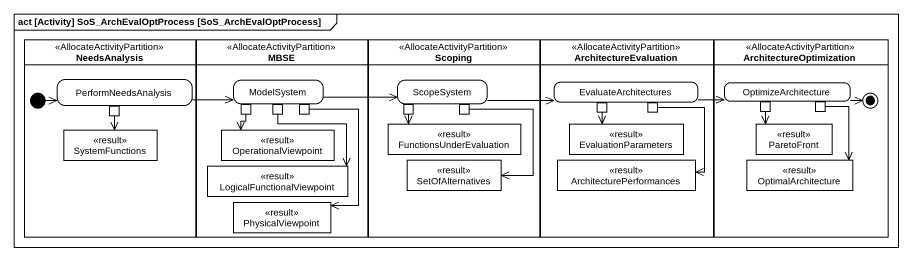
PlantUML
@startuml
mainframe act [Activity] SoS_ArchEvalOptProcess [SoS_ArchEvalOptProcess]
hide empty description
state NeedsAnalysis <<AllocateActivityPartition>> {
  state PerformNeedsAnalysis {
    state pin1 <<outputPin>>
  }
  state SystemFunctions <<result>>
  [*] -right-> PerformNeedsAnalysis
}
state MBSE <<AllocateActivityPartition>> {
  state ModelSystem {
    state pin2 <<outputPin>>
    state pin3 <<outputPin>>
    state pin4 <<outputPin>>
  }
  state OperationalViewpoint <<result>>
  state LogicalFunctionalViewpoint <<result>>
  state PhysicalViewpoint <<result>>
}
state Scoping <<AllocateActivityPartition>> {
  state ScopeSystem {
    state pin5 <<outputPin>>
    state pin6 <<outputPin>>
  }
  state FunctionsUnderEvaluation <<result>>
  state SetOfAlternatives <<result>>
}
state ArchitectureEvaluation <<AllocateActivityPartition>> {
  state EvaluateArchitectures {
    state pin7 <<outputPin>>
    state pin8 <<outputPin>>
  }
  state EvaluationParameters <<result>>
  state ArchitecturePerformances <<result>>
}
state ArchitectureOptimization <<AllocateActivityPartition>> {
  state OptimizeArchitecture {
    state pin9 <<outputPin>>
    state pin10 <<outputPin>>
  }
  state ParetoFront <<result>>
  state OptimalArchitecture <<result>>
  OptimizeArchitecture -right-> [*]
}
PerformNeedsAnalysis -right-> ModelSystem
pin1 --> SystemFunctions
ModelSystem -right-> ScopeSystem
pin2 --> OperationalViewpoint
pin3 --> LogicalFunctionalViewpoint
pin4 --> PhysicalViewpoint
ScopeSystem -right-> EvaluateArchitectures
pin5 --> FunctionsUnderEvaluation
pin6 --> SetOfAlternatives
EvaluateArchitectures -right-> OptimizeArchitecture
pin7 --> EvaluationParameters
pin8 --> ArchitecturePerformances
pin9 --> ParetoFront
pin10 --> OptimalArchitecture
@enduml
